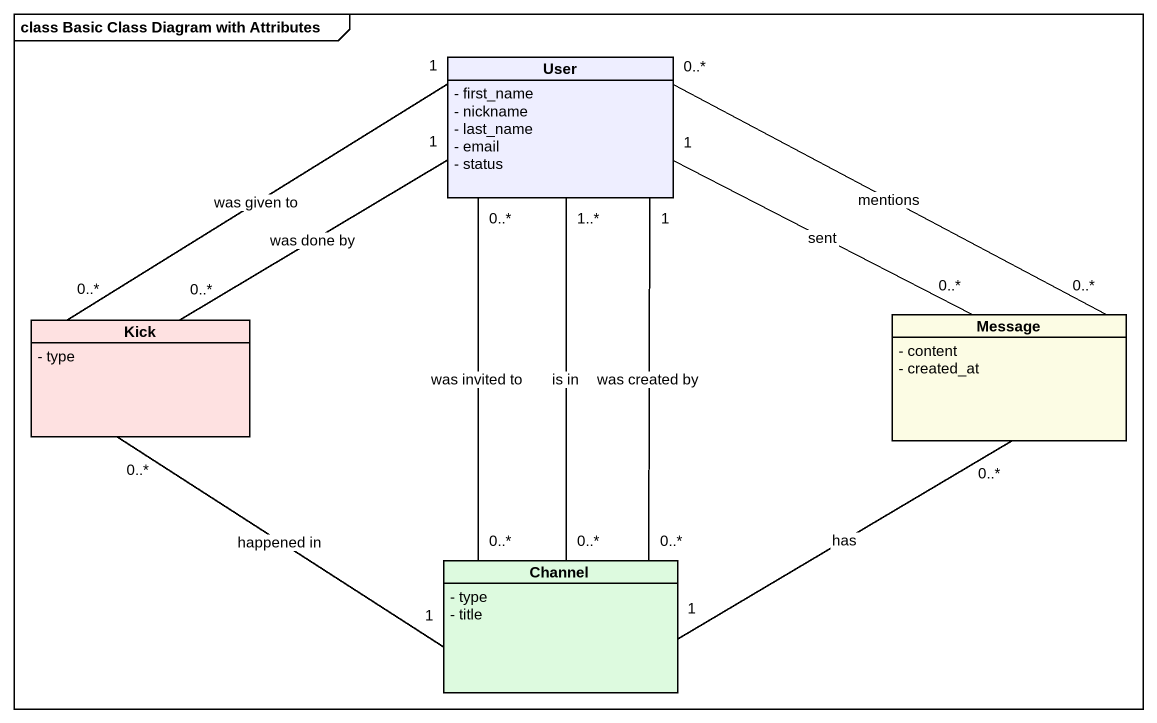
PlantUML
@startuml
mainframe class Basic Class Diagram with Attributes
hide circle
hide empty members
skinparam classAttributeIconSize 0
class User #EEEEFF {
  - first_name
  - nickname
  - last_name
  - email
  - status
}
class Kick #FEE1E1 {
  - type
}
class Message #FCFCE4 {
  - content
  - created_at
}
class Channel #DDFADF {
  - type
  - title
}
User "1" -left- "0..*" Kick : was done by
User "1" -right- "0..*" Message : sent
User "1..*" -- "0..*" Channel : is in
User "0..*" -- "0..*" Channel : was invited to
Kick "0..*" -right- "1" User : was given to
Message "0..*" -left- "0..*" User : mentions
Channel "0..*" -up- "1" User : was created by
Channel "1" -left- "0..*" Kick : happened in
Channel "1" -right- "0..*" Message : has
@enduml
